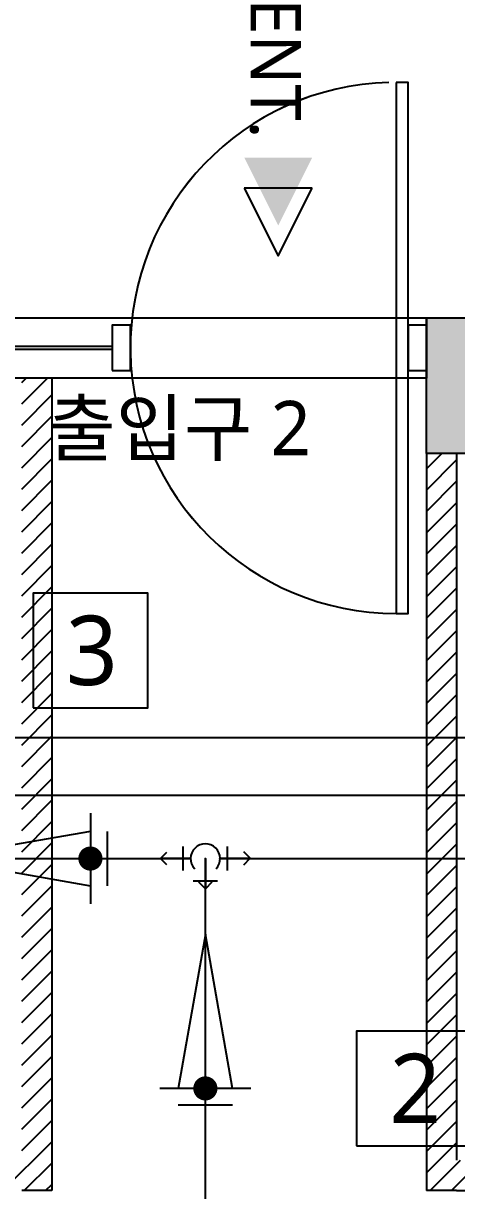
# Model space of a CAD drawing. Extents: x 11551484 to 2613213153046, y -2602833546311 to 14142.
# Drawn here: x 11584281 to 11585715, y 2103 to 5971 of the extents above; entities that cross this region are included whole.
import ezdxf
from ezdxf.enums import TextEntityAlignment as Align

# ---------------------------------------------------------------- set-up
doc = ezdxf.new("R2010")
doc.units = 0
doc.header["$LTSCALE"] = 1000
doc.header["$MEASUREMENT"] = 0
doc.header["$PDMODE"] = 35
doc.layers.get('0').update_dxf_attribs({"linetype": 'CONTINUOUS'})
for name, color, linetype in [('03-TEXT', 3, 'CONTINUOUS'), ('2CONTINUOUS', 2, 'CONTINUOUS'), ('8.패턴선', 8, 'CONTINUOUS'), ('C-WIN', 4, 'CONTINUOUS'), ('CO-DOOR', 8, 'CONTINUOUS'), ('DVM_DRAIN', 5, 'CONTINUOUS'), ('DVM_DRAIN_MARK', 7, 'CONTINUOUS'), ('DVM_PIPE', 3, 'CONTINUOUS'), ('DVM_UNIT_DP', 4, 'CONTINUOUS'), ('wall', 3, 'CONTINUOUS')]:
    doc.layers.add(name, color=color, linetype=linetype)
doc.styles.add('DVM_DEFAULT', font='malgun.ttf')
doc.styles.add('맑은 고딕', font='malgun.ttf')
pattern_1 = [(45, (-34694.73, 110.66), (-35.35533906, 35.35533906), [])]

# ---------------------------------------------------------------- blocks, each defined once
blk = doc.blocks.new('flooor')
at = {"layer": '8.패턴선', "ltscale": 30}
h = blk.add_hatch(color=256, dxfattribs=at)
h.dxf.hatch_style = 1
h.paths.add_polyline_path([(11507656.8, -14172891.8), (11491856.8, -14172891.8), (11491856.8, -14188496.8), (11492056.8, -14188496.8), (11492056.8, -14187881.8), (11492216.8, -14187881.8), (11492216.8, -14187096.8), (11492056.8, -14187096.8), (11492056.8, -14177741.8), (11494956.8, -14177741.8), (11494956.8, -14177541.8), (11492056.8, -14177541.8), (11492056.8, -14173091.8), (11494756.8, -14173091.8), (11494756.8, -14176541.8), (11494956.8, -14176541.8), (11494956.8, -14173091.8), (11500056.8, -14173091.8), (11500056.8, -14176141.8), (11500256.8, -14176141.8), (11500256.8, -14173091.8), (11503456.8, -14173091.8), (11503456.8, -14176141.8), (11503656.8, -14176141.8), (11503656.8, -14175391.8), (11504256.8, -14175391.8), (11504256.8, -14175302.3), (11504246.8, -14175302.3), (11504246.8, -14175262.3), (11504256.8, -14175191.8), (11503656.8, -14175191.8), (11503656.8, -14173091.8), (11505856.8, -14173091.8), (11505856.8, -14175191.8), (11505256.8, -14175191.8), (11505256.8, -14175262.3), (11505266.8, -14175262.3), (11505266.8, -14175316.8), (11505256.8, -14175316.8), (11505256.8, -14175391.8), (11506056.8, -14175391.8), (11506056.8, -14174896.8), (11509204.8, -14174896.8), (11509204.8, -14174491.8), (11506056.8, -14174491.8), (11506056.8, -14173091.8), (11507656.8, -14173091.8)])
h.paths.add_polyline_path([(11499856.8, -14177741.8), (11504356.8, -14177741.8), (11504356.8, -14177541.8), (11499106.8, -14177541.8), (11499106.8, -14177566.8), (11499106.8, -14177716.8), (11499106.8, -14177741.8), (11499106.8, -14177991.8), (11499856.8, -14177991.8)], flags=17)
h.paths.add_polyline_path([(11506136.8, -14177541.8), (11505856.8, -14177541.8), (11505356.8, -14177541.8), (11505356.8, -14177741.8), (11505356.8, -14178051.8), (11506136.8, -14178051.8)], flags=17)
h.paths.add_polyline_path([(11512534.8, -14172891.8), (11511656.8, -14172891.8), (11511656.8, -14173091.8), (11511656.8, -14173691.8), (11512334.8, -14173691.8), (11512334.8, -14174491.8), (11511854.8, -14174491.8), (11511854.8, -14174791.8), (11512334.8, -14174791.8), (11512334.8, -14174791.8), (11512534.8, -14174791.8)])
h.paths.add_polyline_path([(11512534.8, -14175641.8), (11512384.8, -14175641.8), (11512334.8, -14175641.8), (11512334.8, -14176391.8), (11512534.8, -14176391.8)])
h.paths.add_polyline_path([(11512534.8, -14176941.8), (11512384.8, -14176941.8), (11512334.8, -14176941.8), (11512334.8, -14177100.8), (11511772.8, -14177100.8), (11511772.8, -14177941.8), (11512334.8, -14177941.8), (11512334.8, -14178041.8), (11512534.8, -14178041.8)])
h.paths.add_polyline_path([(11512534.8, -14179271.8), (11512384.8, -14179271.8), (11512334.8, -14179271.8), (11512334.8, -14179836.8), (11512534.8, -14179836.8)])
h.paths.add_polyline_path([(11512256.8, -14184446.8), (11511656.8, -14184446.8), (11511656.8, -14185146.8), (11512256.8, -14185146.8)])
h.paths.add_polyline_path([(11507213.8, -14187066.8), (11506733.8, -14187066.8), (11506733.8, -14187846.8), (11507213.8, -14187846.8)], flags=17)
h.paths.add_polyline_path([(11499706.8, -14186781.8), (11499221.8, -14186781.8), (11499221.8, -14187556.8), (11499706.8, -14187556.8)], flags=17)
at = {"layer": '2CONTINUOUS', "ltscale": 30}
blk.add_line((11499106.8, -14177541.8), (11504356.8, -14177541.8), dxfattribs=at)
blk.add_lwpolyline([(11499856.8, -14177741.8), (11499856.8, -14177991.8), (11499106.8, -14177991.8), (11499106.8, -14177541.8)], dxfattribs=at)
at = {"layer": 'C-WIN', "ltscale": 30}
for p, q in [((11498066.8, -14177636.8), (11496571.8, -14177636.8)), ((11498066.8, -14177646.8), (11496571.8, -14177646.8))]:
    blk.add_line(p, q, dxfattribs=at)
for points in [[(11494956.8, -14177541.8), (11499106.8, -14177541.8), (11499106.8, -14177741.8), (11494956.8, -14177741.8)], [(11498066.8, -14177716.8), (11498126.8, -14177716.8), (11498126.8, -14177566.8), (11498066.8, -14177566.8)], [(11499046.8, -14177716.8), (11499106.8, -14177716.8), (11499106.8, -14177566.8), (11499046.8, -14177566.8)]]:
    blk.add_lwpolyline(points, close=True, dxfattribs=at)
at = {"layer": 'CO-DOOR'}
blk.add_lwpolyline([(11499006.8, -14176761.8), (11499006.8, -14178521.8), (11499046.8, -14178521.8), (11499046.8, -14176761.8)], close=True, dxfattribs=at)
blk.add_arc((11499007, -14177641.6), 880.2, 91.5733, 269.9892, dxfattribs=at)
blk = doc.blocks.new('DVM_BACKGROUND')
at = {"layer": '03-TEXT'}
h = blk.add_hatch(color=10, dxfattribs=at)
h.dxf.hatch_style = 1
h.paths.add_polyline_path([(11489573, -14247441.6), (11489348, -14247441.6), (11489460.5, -14247666.6)])
at = {"layer": 'wall', "ltscale": 10}
h = blk.add_hatch(dxfattribs=at)
h.set_pattern_fill('_USER', color=256, scale=50, angle=45, pattern_type=0)
h.set_pattern_definition(pattern_1)
h.paths.add_polyline_path([(11488611.3, -14250865.3), (11488711.3, -14250865.3), (11488711.3, -14248172.5), (11488611.3, -14248172.5), (11488611.3, -14250765.3), (11488511.3, -14250765.3), (11488511.3, -14250865.3)])
h.paths.add_polyline_path([(11486544.8, -14247249), (11487270.2, -14247249), (11487270.2, -14247648.1), (11486544.8, -14247648.1)], flags=9)
h = blk.add_hatch(dxfattribs=at)
h.set_pattern_fill('_USER', color=256, scale=50, angle=45, pattern_type=0)
h.set_pattern_definition(pattern_1)
h.paths.add_polyline_path([(11492973.8, -14250764.8), (11492973.8, -14248552.5), (11492958.8, -14248552.5, -1), (11492883.8, -14248552.5), (11492873.8, -14248552.5), (11492873.8, -14250764.8), (11492773.8, -14250764.8), (11492773.8, -14250865.3), (11492973.8, -14250865.3)])
h.paths.add_polyline_path([(11492921.3, -14248515, -0.414214), (11492958.8, -14248552.5), (11492973.8, -14248552.5), (11492973.8, -14248172.5), (11492873.8, -14248172.5), (11492873.8, -14248552.5), (11492883.8, -14248552.5, -0.414214)])
h.paths.add_polyline_path([(11489951.3, -14250865.3), (11490051.3, -14250865.3), (11491051.3, -14250865.3), (11491873.8, -14250865.3), (11491873.8, -14250764.8), (11490051.3, -14250764.8), (11490051.3, -14248422.5), (11489951.3, -14248422.5)])
at = {"layer": '03-TEXT', "color": 10, "elevation": 0}
for points in [[(11489573, -14247542.5), (11489348, -14247542.5)], [(11489348, -14247542.5), (11489460.5, -14247767.5), (11489573, -14247542.5)]]:
    blk.add_lwpolyline(points, dxfattribs=at)
at = {"layer": 'C-WIN', "ltscale": 30}
for p, q in [((11488911.3, -14248067.5), (11487416.3, -14248067.5)), ((11488911.3, -14248077.5), (11487416.3, -14248077.5))]:
    blk.add_line(p, q, dxfattribs=at)
for points in [[(11485801.3, -14247972.5), (11489951.3, -14247972.5), (11489951.3, -14248172.5), (11485801.3, -14248172.5)], [(11488911.3, -14248147.5), (11488971.3, -14248147.5), (11488971.3, -14247997.5), (11488911.3, -14247997.5)], [(11489891.3, -14248147.5), (11489951.3, -14248147.5), (11489951.3, -14247997.5), (11489891.3, -14247997.5)]]:
    blk.add_lwpolyline(points, close=True, dxfattribs=at)
at = {"layer": 'CO-DOOR'}
blk.add_lwpolyline([(11489851.3, -14247192.5), (11489851.3, -14248952.5), (11489891.3, -14248952.5), (11489891.3, -14247192.5)], close=True, dxfattribs=at)
blk.add_arc((11489851.5, -14248072.3), 880.2, 91.5733, 269.9892, dxfattribs=at)
at = {"layer": 'wall', "ltscale": 10}
for p, q in [((11488911.3, -14248147.5), (11488911.3, -14248147.5)), ((11488711.3, -14248172.5), (11488711.3, -14250865.3)), ((11489951.3, -14248422.5), (11489951.3, -14250865.3)), ((11490051.3, -14248422.5), (11490051.3, -14250764.8)), ((11488711.3, -14250865.3), (11488611.3, -14250865.3)), ((11490051.3, -14250865.3), (11489951.3, -14250865.3))]:
    blk.add_line(p, q, dxfattribs=at)
blk.add_lwpolyline([(11490051.3, -14250865.3), (11491051.3, -14250865.3)], dxfattribs=at)
blk.add_blockref('flooor', (-9155.5, -70430.6))
at = {"layer": '03-TEXT', "color": 10, "style": '맑은 고딕'}
blk.add_text('ENT.', height=166.67, rotation=270, dxfattribs=at).set_placement((11489535.8, -14246913.3), align=Align.TOP_LEFT)
at = {"layer": '03-TEXT', "color": 7, "style": '맑은 고딕'}
blk.add_text('출입구 2', height=180, dxfattribs=at).set_placement((11488696.5, -14248248), align=Align.TOP_LEFT)
blk = doc.blocks.new('DVM_DP_VEC')
at = {"layer": 'DVM_UNIT_DP', "color": 0}
blk.add_line((0, 0), (100, 0), dxfattribs=at)
blk.add_lwpolyline([(78.8, 21.2), (100, 0), (78.8, -21.2)], dxfattribs=at)
blk.add_point((0, 0), dxfattribs=at)
blk = doc.blocks.new('CAD_AC_D_T')
at = {"layer": 'DVM_DRAIN', "color": 1}
for p, q in [((-73.7, 40), (-73.7, -40)), ((40, 73.7), (-40, 73.7)), ((73.7, 40), (73.7, -40))]:
    blk.add_line(p, q, dxfattribs=at)
at = {"layer": 'DVM_DRAIN', "color": 2}
blk.add_arc((0, 0), 48.8, 136.3157, 43.6843, dxfattribs=at)
at = {"layer": 'DVM_UNIT_DP', "color": 4, "rotation": 90}
blk.add_blockref('DVM_DP_VEC', (0, 0), dxfattribs=at)
at = {"layer": 'DVM_UNIT_DP', "color": 2, "xscale": -1}
blk.add_blockref('DVM_DP_VEC', (-48.8, -0.9), dxfattribs=at)
at = {"layer": 'DVM_UNIT_DP', "color": 1}
blk.add_blockref('DVM_DP_VEC', (48.8, 0), dxfattribs=at)
blk = doc.blocks.new('CAD_DRAIN_DIR')
at = {"layer": 'DVM_DRAIN_MARK', "color": 0, "linetype": 'Continuous'}
for p, q in [((0, -150.4), (0, 150.4)), ((-55.6, -90.2), (-55.6, 90.2)), ((511.2, 0), (0, 90.2)), ((0, -90.2), (511.2, 0))]:
    blk.add_line(p, q, dxfattribs=at)
blk = doc.blocks.new('CAD_DRAIN_MARK')
at = {"layer": 'DVM_DRAIN_MARK', "color": 0}
blk.add_lwpolyline([(-190, -190), (190, -190), (190, 190), (-190, 190)], close=True, dxfattribs=at)
at = {"layer": 'DVM_DRAIN_MARK', "color": 0, "ltscale": 0.05, "style": 'DVM_DEFAULT'}
blk.add_attdef('S', text='', height=230, dxfattribs=at).set_placement((5, 0), align=Align.MIDDLE_CENTER)

msp = doc.modelspace()

# ---------------------------------------------------------------- linework, layer by layer
at = {"layer": 'DVM_DRAIN'}
for points in [[(11584170.9, 3203.2), (11584834.6, 3203.2)], [(11584883.4, 1679.6), (11584883.4, 3203.2)], [(11584932.2, 3203.2), (11587871.1, 3203.2)]]:
    msp.add_lwpolyline(points, dxfattribs=at)
at = {"layer": 'DVM_DRAIN_MARK', "color": 2}
for points in [[(11584502.8, 3203.2, 0, 0, 0), (11584482.8, 3203.2, 40, 40, -1), (11584522.8, 3203.2, 40, 40, -1), (11584482.8, 3203.2, 0, 0, 0), (11584502.8, 3203.2, 0, 0, 0), (11584502.8, 3703.2, 0, 0, 0)], [(11584883.4, 2441.4, 0, 0, 0), (11584863.4, 2441.4, 40, 40, -1), (11584903.4, 2441.4, 40, 40, -1), (11584863.4, 2441.4, 0, 0, 0), (11584883.4, 2441.4, 0, 0, 0), (11585383.4, 2441.4, 0, 0, 0)]]:
    msp.add_lwpolyline(points, format="xyseb", dxfattribs=at)
at = {"layer": 'DVM_PIPE'}
for points in [[(11578077.4, 2749.6), (11578223.4, 2749.6), (11578223.4, 3454.3, -0.414214), (11578373.4, 3604.3), (11587056.6, 3604.3)], [(11578064, 1725.3), (11578138.5, 1725.3, 0.414214), (11578288.5, 1875.3), (11578288.5, 3263.6, -0.414214), (11578438.5, 3413.6), (11594923.6, 3413.6)]]:
    msp.add_lwpolyline(points, format="xyb", dxfattribs=at)

# ---------------------------------------------------------------- block references
msp.add_blockref('DVM_BACKGROUND', (95664, 14252967.9))
at = {"layer": 'DVM_DRAIN', "rotation": 180}
msp.add_blockref('CAD_AC_D_T', (11584883.4, 3203.2), dxfattribs=at)
at = {"layer": 'DVM_DRAIN_MARK', "color": 1}
for p, values in [((11584502.8, 3893.2), {'S': '3'}), ((11585573.4, 2441.4), {'S': '2'})]:
    msp.add_blockref('CAD_DRAIN_MARK', p, dxfattribs=at).add_auto_attribs(values)
at = {"layer": 'DVM_DRAIN_MARK', "color": 7}
for p, rotation in [((11584502.8, 3203.2), 180), ((11584883.4, 2441.4), 90)]:
    msp.add_blockref('CAD_DRAIN_DIR', p, dxfattribs=dict(at, rotation=rotation))

doc.saveas('drawing.dxf')
